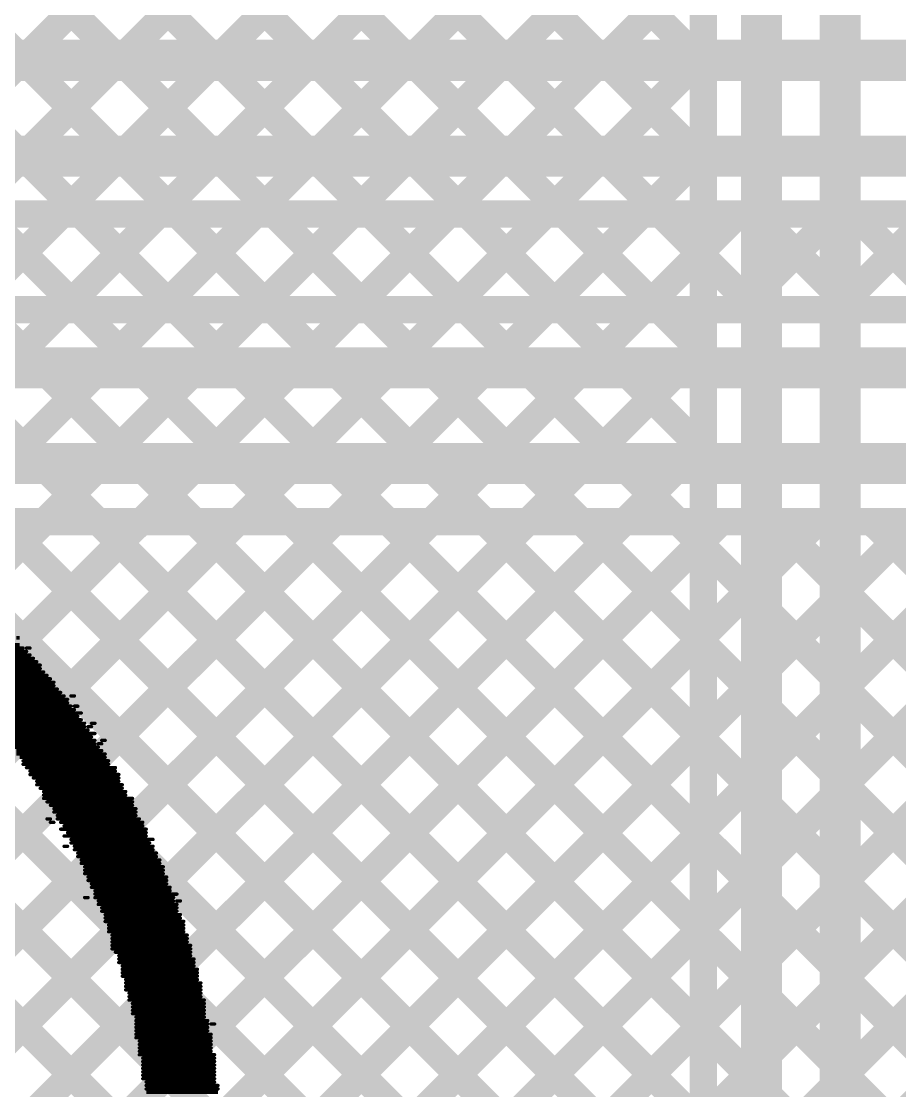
# Model space of a CAD drawing. Header units: millimetres. Extents: x 0 to 214, y 0 to 214.
# Drawn here: x 3.7945 to 4.0514, y 2.1185 to 2.4314 of the extents above; entities that cross this region are included whole.
import ezdxf

# ---------------------------------------------------------------- set-up
doc = ezdxf.new("R2010")
doc.units = ezdxf.units.MM
doc.header["$MEASUREMENT"] = 0
for name, color, linetype in [('BottomLayer', 5, 'Continuous'), ('BottomOverlay', 54, 'Continuous'), ('TopLayer', 1, 'Continuous')]:
    doc.layers.add(name, color=color, linetype=linetype)

msp = doc.modelspace()

# ---------------------------------------------------------------- linework, layer by layer
at = {"layer": 'BottomLayer'}
for points, const_width in [([(3.28279, 1.908), (4.06129, 2.6865)], 0.008), ([(3.31107, 1.908), (4.08957, 2.6865)], 0.008), ([(3.33936, 1.908), (4.11786, 2.6865)], 0.008), ([(3.36764, 1.908), (4.14614, 2.6865)], 0.008), ([(3.72656, 2.6865), (3.994, 2.41906)], 0.008), ([(3.79516, 2.58962), (3.994, 2.39078)], 0.008), ([(3.78128, 2.57521), (3.994, 2.36249)], 0.008), ([(3.76714, 2.56107), (3.994, 2.33421)], 0.008), ([(3.753, 2.54692), (3.994, 2.30592)], 0.008), ([(3.73886, 2.53278), (3.994, 2.27764)], 0.008), ([(3.72471, 2.51864), (3.994, 2.24935)], 0.008), ([(3.39593, 1.908), (3.99415, 2.50622)], 0.008), ([(4.011, 0.547), (4.011, 2.504)], 0.012), ([(3.71057, 2.5045), (3.994, 2.22107)], 0.008), ([(3.994, 0.55404), (3.994, 2.504)], 0.008), ([(4.034, 0.531), (4.034, 2.494)], 0.012), ([(3.69643, 2.49036), (3.994, 2.19279)], 0.008), ([(3.42421, 1.908), (3.994, 2.47779)], 0.008), ([(3.68229, 2.47621), (3.994, 2.1645)], 0.008), ([(3.66815, 2.46207), (3.994, 2.13622)], 0.008), ([(3.45249, 1.908), (3.994, 2.44951)], 0.008), ([(3.654, 2.44793), (3.994, 2.10793)], 0.008), ([(3.63986, 2.43379), (3.994, 2.07965)], 0.008), ([(3.48078, 1.908), (3.994, 2.42122)], 0.008), ([(3.62572, 2.41965), (3.994, 2.05136)], 0.008), ([(3.61158, 2.4055), (3.994, 2.02308)], 0.008), ([(3.50906, 1.908), (3.994, 2.39294)], 0.008), ([(3.53735, 1.908), (3.994, 2.36465)], 0.008), ([(3.62572, 2.36308), (3.994, 1.9948)], 0.008), ([(3.619, 2.34151), (3.994, 1.96651)], 0.008), ([(3.56563, 1.908), (3.994, 2.33637)], 0.008), ([(3.59392, 1.908), (3.994, 2.30808)], 0.008), ([(3.62492, 2.30731), (3.994, 1.93823)], 0.008), ([(3.63292, 1.91872), (3.994, 2.2798)], 0.008), ([(3.6583, 1.91582), (3.994, 2.25152)], 0.008), ([(3.67424, 1.90347), (3.994, 2.22323)], 0.008), ([(3.68294, 1.88388), (3.994, 2.19495)], 0.008), ([(3.66644, 1.8391), (3.994, 2.16666)], 0.008), ([(3.83695, 1.98132), (3.994, 2.13838)], 0.008)]:
    msp.add_lwpolyline(points, dxfattribs=dict(at, const_width=const_width))
at = {"layer": 'BottomLayer', "const_width": 0.004}
for points in [[(3.992, 2.42122, 1), (3.996, 2.42122, 1)], [(3.992, 2.41906, 1), (3.996, 2.41906, 1)], [(3.992, 2.39294, 1), (3.996, 2.39294, 1)], [(3.992, 2.39078, 1), (3.996, 2.39078, 1)], [(3.992, 2.36465, 1), (3.996, 2.36465, 1)], [(3.992, 2.36249, 1), (3.996, 2.36249, 1)], [(3.992, 2.33637, 1), (3.996, 2.33637, 1)], [(3.992, 2.33421, 1), (3.996, 2.33421, 1)], [(3.992, 2.30808, 1), (3.996, 2.30808, 1)], [(3.992, 2.30592, 1), (3.996, 2.30592, 1)], [(3.992, 2.2798, 1), (3.996, 2.2798, 1)], [(3.992, 2.27764, 1), (3.996, 2.27764, 1)], [(3.992, 2.25152, 1), (3.996, 2.25152, 1)], [(3.992, 2.24935, 1), (3.996, 2.24935, 1)], [(3.992, 2.22323, 1), (3.996, 2.22323, 1)], [(3.992, 2.22107, 1), (3.996, 2.22107, 1)], [(3.992, 2.19495, 1), (3.996, 2.19495, 1)], [(3.992, 2.19279, 1), (3.996, 2.19279, 1)], [(3.992, 2.16666, 1), (3.996, 2.16666, 1)], [(3.992, 2.1645, 1), (3.996, 2.1645, 1)], [(3.992, 2.13838, 1), (3.996, 2.13838, 1)], [(3.992, 2.13622, 1), (3.996, 2.13622, 1)]]:
    msp.add_lwpolyline(points, format="xyb", close=True, dxfattribs=at)
at = {"layer": 'BottomOverlay', "const_width": 0.001}
for points in [[(3.793, 2.251), (3.794, 2.251)], [(3.765, 2.249), (3.794, 2.249)], [(3.766, 2.248), (3.795, 2.248)], [(3.767, 2.247), (3.796, 2.247)], [(3.796, 2.248), (3.797, 2.248)], [(3.768, 2.246), (3.797, 2.246)], [(3.769, 2.245), (3.798, 2.245)], [(3.77, 2.244), (3.799, 2.244)], [(3.771, 2.243), (3.8, 2.243)], [(3.772, 2.242), (3.8, 2.242)], [(3.773, 2.241), (3.801, 2.241)], [(3.773, 2.24), (3.802, 2.24)], [(3.775, 2.239), (3.803, 2.239)], [(3.776, 2.238), (3.804, 2.238)], [(3.777, 2.237), (3.804, 2.237)], [(3.778, 2.236), (3.805, 2.236)], [(3.779, 2.235), (3.806, 2.235)], [(3.78, 2.234), (3.807, 2.234)], [(3.809, 2.234), (3.81, 2.234)], [(3.781, 2.233), (3.808, 2.233)], [(3.781, 2.232), (3.808, 2.232)], [(3.782, 2.231), (3.809, 2.231)], [(3.81, 2.231), (3.811, 2.231)], [(3.783, 2.23), (3.81, 2.23)], [(3.784, 2.229), (3.812, 2.229)], [(3.785, 2.228), (3.811, 2.228)], [(3.786, 2.227), (3.812, 2.227)], [(3.786, 2.226), (3.813, 2.226)], [(3.787, 2.225), (3.813, 2.225)], [(3.814, 2.225), (3.815, 2.225)], [(3.815, 2.226), (3.816, 2.226)], [(3.788, 2.224), (3.814, 2.224)], [(3.789, 2.223), (3.816, 2.223)], [(3.79, 2.222), (3.815, 2.222)], [(3.79, 2.221), (3.816, 2.221)], [(3.791, 2.22), (3.816, 2.22)], [(3.792, 2.219), (3.817, 2.219)], [(3.793, 2.218), (3.818, 2.218)], [(3.817, 2.22), (3.818, 2.22)], [(3.818, 2.221), (3.819, 2.221)], [(3.793, 2.217), (3.819, 2.217)], [(3.794, 2.216), (3.819, 2.216)], [(3.795, 2.215), (3.82, 2.215)], [(3.795, 2.214), (3.82, 2.214)], [(3.796, 2.213), (3.822, 2.213)], [(3.797, 2.212), (3.822, 2.212)], [(3.797, 2.211), (3.823, 2.211)], [(3.798, 2.21), (3.823, 2.21)], [(3.799, 2.209), (3.823, 2.209)], [(3.799, 2.208), (3.824, 2.208)], [(3.8, 2.207), (3.824, 2.207)], [(3.801, 2.206), (3.825, 2.206)], [(3.801, 2.205), (3.825, 2.205)], [(3.801, 2.204), (3.827, 2.204)], [(3.802, 2.203), (3.827, 2.203)], [(3.803, 2.202), (3.827, 2.202)], [(3.804, 2.201), (3.828, 2.201)], [(3.804, 2.2), (3.828, 2.2)], [(3.802, 2.198), (3.803, 2.198)], [(3.803, 2.197), (3.804, 2.197)], [(3.805, 2.199), (3.828, 2.199)], [(3.805, 2.198), (3.829, 2.198)], [(3.806, 2.197), (3.83, 2.197)], [(3.806, 2.195), (3.831, 2.195)], [(3.807, 2.196), (3.83, 2.196)], [(3.807, 2.193), (3.831, 2.193)], [(3.808, 2.194), (3.831, 2.194)], [(3.807, 2.19), (3.808, 2.19)], [(3.809, 2.192), (3.833, 2.192)], [(3.809, 2.191), (3.832, 2.191)], [(3.81, 2.19), (3.833, 2.19)], [(3.81, 2.189), (3.833, 2.189)], [(3.811, 2.188), (3.834, 2.188)], [(3.811, 2.187), (3.834, 2.187)], [(3.812, 2.186), (3.835, 2.186)], [(3.812, 2.185), (3.835, 2.185)], [(3.813, 2.184), (3.836, 2.184)], [(3.813, 2.183), (3.836, 2.183)], [(3.813, 2.182), (3.836, 2.182)], [(3.814, 2.181), (3.837, 2.181)], [(3.814, 2.18), (3.837, 2.18)], [(3.815, 2.179), (3.837, 2.179)], [(3.815, 2.178), (3.838, 2.178)], [(3.813, 2.175), (3.814, 2.175)], [(3.816, 2.177), (3.838, 2.177)], [(3.816, 2.176), (3.84, 2.176)], [(3.816, 2.175), (3.839, 2.175)], [(3.817, 2.174), (3.839, 2.174)], [(3.817, 2.173), (3.84, 2.173)], [(3.818, 2.172), (3.84, 2.172)], [(3.84, 2.174), (3.841, 2.174)], [(3.818, 2.171), (3.84, 2.171)], [(3.819, 2.17), (3.841, 2.17)], [(3.819, 2.169), (3.841, 2.169)], [(3.819, 2.168), (3.842, 2.168)], [(3.82, 2.167), (3.842, 2.167)], [(3.82, 2.166), (3.842, 2.166)], [(3.82, 2.165), (3.842, 2.165)], [(3.821, 2.164), (3.843, 2.164)], [(3.821, 2.163), (3.843, 2.163)], [(3.821, 2.162), (3.843, 2.162)], [(3.821, 2.161), (3.844, 2.161)], [(3.821, 2.16), (3.844, 2.16)], [(3.822, 2.159), (3.844, 2.159)], [(3.823, 2.158), (3.844, 2.158)], [(3.823, 2.157), (3.845, 2.157)], [(3.823, 2.156), (3.845, 2.156)], [(3.824, 2.155), (3.845, 2.155)], [(3.824, 2.154), (3.846, 2.154)], [(3.824, 2.153), (3.846, 2.153)], [(3.824, 2.152), (3.846, 2.152)], [(3.825, 2.151), (3.846, 2.151)], [(3.825, 2.15), (3.847, 2.15)], [(3.825, 2.149), (3.847, 2.149)], [(3.825, 2.148), (3.847, 2.148)], [(3.826, 2.147), (3.847, 2.147)], [(3.826, 2.146), (3.847, 2.146)], [(3.826, 2.145), (3.848, 2.145)], [(3.827, 2.144), (3.848, 2.144)], [(3.827, 2.143), (3.848, 2.143)], [(3.827, 2.142), (3.848, 2.142)], [(3.827, 2.141), (3.848, 2.141)], [(3.828, 2.14), (3.848, 2.14)], [(3.828, 2.139), (3.849, 2.139)], [(3.828, 2.138), (3.849, 2.138)], [(3.828, 2.137), (3.849, 2.137)], [(3.85, 2.138), (3.851, 2.138)], [(3.828, 2.136), (3.849, 2.136)], [(3.828, 2.135), (3.85, 2.135)], [(3.828, 2.134), (3.85, 2.134)], [(3.829, 2.133), (3.85, 2.133)], [(3.829, 2.132), (3.85, 2.132)], [(3.829, 2.131), (3.85, 2.131)], [(3.829, 2.13), (3.85, 2.13)], [(3.829, 2.129), (3.851, 2.129)], [(3.83, 2.128), (3.851, 2.128)], [(3.83, 2.127), (3.851, 2.127)], [(3.83, 2.126), (3.851, 2.126)], [(3.83, 2.125), (3.851, 2.125)], [(3.83, 2.124), (3.851, 2.124)], [(3.83, 2.123), (3.851, 2.123)], [(3.83, 2.122), (3.851, 2.122)], [(3.831, 2.121), (3.851, 2.121)], [(3.831, 2.12), (3.852, 2.12)], [(3.831, 2.119), (3.852, 2.119)], [(3.831, 2.118), (3.852, 2.118)]]:
    msp.add_lwpolyline(points, dxfattribs=at)
at = {"layer": 'BottomOverlay', "const_width": 0.0005}
for points in [[(3.79475, 2.248, 1), (3.79525, 2.248, 1)], [(3.79575, 2.248, 1), (3.79625, 2.248, 1)], [(3.79575, 2.247, 1), (3.79625, 2.247, 1)], [(3.79675, 2.248, 1), (3.79725, 2.248, 1)], [(3.79675, 2.246, 1), (3.79725, 2.246, 1)], [(3.79775, 2.245, 1), (3.79825, 2.245, 1)], [(3.79875, 2.244, 1), (3.79925, 2.244, 1)], [(3.79975, 2.243, 1), (3.80025, 2.243, 1)], [(3.79975, 2.242, 1), (3.80025, 2.242, 1)], [(3.80075, 2.241, 1), (3.80125, 2.241, 1)], [(3.80175, 2.24, 1), (3.80225, 2.24, 1)], [(3.80275, 2.239, 1), (3.80325, 2.239, 1)], [(3.80375, 2.238, 1), (3.80425, 2.238, 1)], [(3.80375, 2.237, 1), (3.80425, 2.237, 1)], [(3.80475, 2.236, 1), (3.80525, 2.236, 1)], [(3.80575, 2.235, 1), (3.80625, 2.235, 1)], [(3.80675, 2.234, 1), (3.80725, 2.234, 1)], [(3.80875, 2.234, 1), (3.80925, 2.234, 1)], [(3.80975, 2.234, 1), (3.81025, 2.234, 1)], [(3.80775, 2.233, 1), (3.80825, 2.233, 1)], [(3.80775, 2.232, 1), (3.80825, 2.232, 1)], [(3.80875, 2.231, 1), (3.80925, 2.231, 1)], [(3.80975, 2.231, 1), (3.81025, 2.231, 1)], [(3.81075, 2.231, 1), (3.81125, 2.231, 1)], [(3.80975, 2.23, 1), (3.81025, 2.23, 1)], [(3.81075, 2.228, 1), (3.81125, 2.228, 1)], [(3.81175, 2.229, 1), (3.81225, 2.229, 1)], [(3.81175, 2.227, 1), (3.81225, 2.227, 1)], [(3.81275, 2.226, 1), (3.81325, 2.226, 1)], [(3.81275, 2.225, 1), (3.81325, 2.225, 1)], [(3.81375, 2.225, 1), (3.81425, 2.225, 1)], [(3.81475, 2.226, 1), (3.81525, 2.226, 1)], [(3.81475, 2.225, 1), (3.81525, 2.225, 1)], [(3.81575, 2.226, 1), (3.81625, 2.226, 1)], [(3.81375, 2.224, 1), (3.81425, 2.224, 1)], [(3.81475, 2.222, 1), (3.81525, 2.222, 1)], [(3.81575, 2.223, 1), (3.81625, 2.223, 1)], [(3.81575, 2.221, 1), (3.81625, 2.221, 1)], [(3.81575, 2.22, 1), (3.81625, 2.22, 1)], [(3.81675, 2.22, 1), (3.81725, 2.22, 1)], [(3.81675, 2.219, 1), (3.81725, 2.219, 1)], [(3.81775, 2.221, 1), (3.81825, 2.221, 1)], [(3.81775, 2.22, 1), (3.81825, 2.22, 1)], [(3.81775, 2.218, 1), (3.81825, 2.218, 1)], [(3.81875, 2.221, 1), (3.81925, 2.221, 1)], [(3.79475, 2.215, 1), (3.79525, 2.215, 1)], [(3.81875, 2.217, 1), (3.81925, 2.217, 1)], [(3.81875, 2.216, 1), (3.81925, 2.216, 1)], [(3.81975, 2.215, 1), (3.82025, 2.215, 1)], [(3.79475, 2.214, 1), (3.79525, 2.214, 1)], [(3.79575, 2.213, 1), (3.79625, 2.213, 1)], [(3.79675, 2.212, 1), (3.79725, 2.212, 1)], [(3.81975, 2.214, 1), (3.82025, 2.214, 1)], [(3.82175, 2.213, 1), (3.82225, 2.213, 1)], [(3.82175, 2.212, 1), (3.82225, 2.212, 1)], [(3.79675, 2.211, 1), (3.79725, 2.211, 1)], [(3.79775, 2.21, 1), (3.79825, 2.21, 1)], [(3.79875, 2.209, 1), (3.79925, 2.209, 1)], [(3.82275, 2.211, 1), (3.82325, 2.211, 1)], [(3.82275, 2.21, 1), (3.82325, 2.21, 1)], [(3.82275, 2.209, 1), (3.82325, 2.209, 1)], [(3.79875, 2.208, 1), (3.79925, 2.208, 1)], [(3.79975, 2.207, 1), (3.80025, 2.207, 1)], [(3.80075, 2.206, 1), (3.80125, 2.206, 1)], [(3.82375, 2.208, 1), (3.82425, 2.208, 1)], [(3.82375, 2.207, 1), (3.82425, 2.207, 1)], [(3.82475, 2.206, 1), (3.82525, 2.206, 1)], [(3.80075, 2.205, 1), (3.80125, 2.205, 1)], [(3.80075, 2.204, 1), (3.80125, 2.204, 1)], [(3.80175, 2.203, 1), (3.80225, 2.203, 1)], [(3.82475, 2.205, 1), (3.82525, 2.205, 1)], [(3.82675, 2.204, 1), (3.82725, 2.204, 1)], [(3.82675, 2.203, 1), (3.82725, 2.203, 1)], [(3.80275, 2.202, 1), (3.80325, 2.202, 1)], [(3.80375, 2.201, 1), (3.80425, 2.201, 1)], [(3.80375, 2.2, 1), (3.80425, 2.2, 1)], [(3.82675, 2.202, 1), (3.82725, 2.202, 1)], [(3.82775, 2.201, 1), (3.82825, 2.201, 1)], [(3.82775, 2.2, 1), (3.82825, 2.2, 1)], [(3.80175, 2.198, 1), (3.80225, 2.198, 1)], [(3.80275, 2.198, 1), (3.80325, 2.198, 1)], [(3.80275, 2.197, 1), (3.80325, 2.197, 1)], [(3.80375, 2.197, 1), (3.80425, 2.197, 1)], [(3.80475, 2.199, 1), (3.80525, 2.199, 1)], [(3.80475, 2.198, 1), (3.80525, 2.198, 1)], [(3.80575, 2.197, 1), (3.80625, 2.197, 1)], [(3.82775, 2.199, 1), (3.82825, 2.199, 1)], [(3.82875, 2.198, 1), (3.82925, 2.198, 1)], [(3.82975, 2.197, 1), (3.83025, 2.197, 1)], [(3.80575, 2.195, 1), (3.80625, 2.195, 1)], [(3.80675, 2.196, 1), (3.80725, 2.196, 1)], [(3.80675, 2.193, 1), (3.80725, 2.193, 1)], [(3.80775, 2.194, 1), (3.80825, 2.194, 1)], [(3.82975, 2.196, 1), (3.83025, 2.196, 1)], [(3.83075, 2.195, 1), (3.83125, 2.195, 1)], [(3.83075, 2.194, 1), (3.83125, 2.194, 1)], [(3.83075, 2.193, 1), (3.83125, 2.193, 1)], [(3.80675, 2.19, 1), (3.80725, 2.19, 1)], [(3.80775, 2.19, 1), (3.80825, 2.19, 1)], [(3.80875, 2.192, 1), (3.80925, 2.192, 1)], [(3.80875, 2.191, 1), (3.80925, 2.191, 1)], [(3.80975, 2.19, 1), (3.81025, 2.19, 1)], [(3.83175, 2.191, 1), (3.83225, 2.191, 1)], [(3.83275, 2.192, 1), (3.83325, 2.192, 1)], [(3.83275, 2.19, 1), (3.83325, 2.19, 1)], [(3.80975, 2.189, 1), (3.81025, 2.189, 1)], [(3.81075, 2.188, 1), (3.81125, 2.188, 1)], [(3.81075, 2.187, 1), (3.81125, 2.187, 1)], [(3.83275, 2.189, 1), (3.83325, 2.189, 1)], [(3.83375, 2.188, 1), (3.83425, 2.188, 1)], [(3.83375, 2.187, 1), (3.83425, 2.187, 1)], [(3.81175, 2.186, 1), (3.81225, 2.186, 1)], [(3.81175, 2.185, 1), (3.81225, 2.185, 1)], [(3.81275, 2.184, 1), (3.81325, 2.184, 1)], [(3.83475, 2.186, 1), (3.83525, 2.186, 1)], [(3.83475, 2.185, 1), (3.83525, 2.185, 1)], [(3.83575, 2.184, 1), (3.83625, 2.184, 1)], [(3.81275, 2.183, 1), (3.81325, 2.183, 1)], [(3.81275, 2.182, 1), (3.81325, 2.182, 1)], [(3.81375, 2.181, 1), (3.81425, 2.181, 1)], [(3.83575, 2.183, 1), (3.83625, 2.183, 1)], [(3.83575, 2.182, 1), (3.83625, 2.182, 1)], [(3.83675, 2.181, 1), (3.83725, 2.181, 1)], [(3.81375, 2.18, 1), (3.81425, 2.18, 1)], [(3.81475, 2.179, 1), (3.81525, 2.179, 1)], [(3.81475, 2.178, 1), (3.81525, 2.178, 1)], [(3.83675, 2.18, 1), (3.83725, 2.18, 1)], [(3.83675, 2.179, 1), (3.83725, 2.179, 1)], [(3.83775, 2.178, 1), (3.83825, 2.178, 1)], [(3.81275, 2.175, 1), (3.81325, 2.175, 1)], [(3.81375, 2.175, 1), (3.81425, 2.175, 1)], [(3.81575, 2.177, 1), (3.81625, 2.177, 1)], [(3.81575, 2.176, 1), (3.81625, 2.176, 1)], [(3.81575, 2.175, 1), (3.81625, 2.175, 1)], [(3.83775, 2.177, 1), (3.83825, 2.177, 1)], [(3.83875, 2.175, 1), (3.83925, 2.175, 1)], [(3.83975, 2.176, 1), (3.84025, 2.176, 1)], [(3.81675, 2.174, 1), (3.81725, 2.174, 1)], [(3.81675, 2.173, 1), (3.81725, 2.173, 1)], [(3.81775, 2.172, 1), (3.81825, 2.172, 1)], [(3.83875, 2.174, 1), (3.83925, 2.174, 1)], [(3.83975, 2.174, 1), (3.84025, 2.174, 1)], [(3.83975, 2.173, 1), (3.84025, 2.173, 1)], [(3.83975, 2.172, 1), (3.84025, 2.172, 1)], [(3.84075, 2.174, 1), (3.84125, 2.174, 1)], [(3.81775, 2.171, 1), (3.81825, 2.171, 1)], [(3.81875, 2.17, 1), (3.81925, 2.17, 1)], [(3.81875, 2.169, 1), (3.81925, 2.169, 1)], [(3.81875, 2.168, 1), (3.81925, 2.168, 1)], [(3.83975, 2.171, 1), (3.84025, 2.171, 1)], [(3.84075, 2.17, 1), (3.84125, 2.17, 1)], [(3.84075, 2.169, 1), (3.84125, 2.169, 1)], [(3.84175, 2.168, 1), (3.84225, 2.168, 1)], [(3.81975, 2.167, 1), (3.82025, 2.167, 1)], [(3.81975, 2.166, 1), (3.82025, 2.166, 1)], [(3.81975, 2.165, 1), (3.82025, 2.165, 1)], [(3.84175, 2.167, 1), (3.84225, 2.167, 1)], [(3.84175, 2.166, 1), (3.84225, 2.166, 1)], [(3.84175, 2.165, 1), (3.84225, 2.165, 1)], [(3.82075, 2.164, 1), (3.82125, 2.164, 1)], [(3.82075, 2.163, 1), (3.82125, 2.163, 1)], [(3.82075, 2.162, 1), (3.82125, 2.162, 1)], [(3.84275, 2.164, 1), (3.84325, 2.164, 1)], [(3.84275, 2.163, 1), (3.84325, 2.163, 1)], [(3.84275, 2.162, 1), (3.84325, 2.162, 1)], [(3.82075, 2.161, 1), (3.82125, 2.161, 1)], [(3.82075, 2.16, 1), (3.82125, 2.16, 1)], [(3.82175, 2.159, 1), (3.82225, 2.159, 1)], [(3.84375, 2.161, 1), (3.84425, 2.161, 1)], [(3.84375, 2.16, 1), (3.84425, 2.16, 1)], [(3.84375, 2.159, 1), (3.84425, 2.159, 1)], [(3.82275, 2.158, 1), (3.82325, 2.158, 1)], [(3.82275, 2.157, 1), (3.82325, 2.157, 1)], [(3.82275, 2.156, 1), (3.82325, 2.156, 1)], [(3.84375, 2.158, 1), (3.84425, 2.158, 1)], [(3.84475, 2.157, 1), (3.84525, 2.157, 1)], [(3.84475, 2.156, 1), (3.84525, 2.156, 1)], [(3.82375, 2.155, 1), (3.82425, 2.155, 1)], [(3.82375, 2.154, 1), (3.82425, 2.154, 1)], [(3.82375, 2.153, 1), (3.82425, 2.153, 1)], [(3.84475, 2.155, 1), (3.84525, 2.155, 1)], [(3.84575, 2.154, 1), (3.84625, 2.154, 1)], [(3.84575, 2.153, 1), (3.84625, 2.153, 1)], [(3.82375, 2.152, 1), (3.82425, 2.152, 1)], [(3.82475, 2.151, 1), (3.82525, 2.151, 1)], [(3.82475, 2.15, 1), (3.82525, 2.15, 1)], [(3.84575, 2.152, 1), (3.84625, 2.152, 1)], [(3.84575, 2.151, 1), (3.84625, 2.151, 1)], [(3.84675, 2.15, 1), (3.84725, 2.15, 1)], [(3.82475, 2.149, 1), (3.82525, 2.149, 1)], [(3.82475, 2.148, 1), (3.82525, 2.148, 1)], [(3.82575, 2.147, 1), (3.82625, 2.147, 1)], [(3.82575, 2.146, 1), (3.82625, 2.146, 1)], [(3.84675, 2.149, 1), (3.84725, 2.149, 1)], [(3.84675, 2.148, 1), (3.84725, 2.148, 1)], [(3.84675, 2.147, 1), (3.84725, 2.147, 1)], [(3.84675, 2.146, 1), (3.84725, 2.146, 1)], [(3.82575, 2.145, 1), (3.82625, 2.145, 1)], [(3.82675, 2.144, 1), (3.82725, 2.144, 1)], [(3.82675, 2.143, 1), (3.82725, 2.143, 1)], [(3.84775, 2.145, 1), (3.84825, 2.145, 1)], [(3.84775, 2.144, 1), (3.84825, 2.144, 1)], [(3.84775, 2.143, 1), (3.84825, 2.143, 1)], [(3.82675, 2.142, 1), (3.82725, 2.142, 1)], [(3.82675, 2.141, 1), (3.82725, 2.141, 1)], [(3.82775, 2.14, 1), (3.82825, 2.14, 1)], [(3.84775, 2.142, 1), (3.84825, 2.142, 1)], [(3.84775, 2.141, 1), (3.84825, 2.141, 1)], [(3.84775, 2.14, 1), (3.84825, 2.14, 1)], [(3.82775, 2.139, 1), (3.82825, 2.139, 1)], [(3.82775, 2.138, 1), (3.82825, 2.138, 1)], [(3.82775, 2.137, 1), (3.82825, 2.137, 1)], [(3.84875, 2.139, 1), (3.84925, 2.139, 1)], [(3.84875, 2.138, 1), (3.84925, 2.138, 1)], [(3.84875, 2.137, 1), (3.84925, 2.137, 1)], [(3.84975, 2.138, 1), (3.85025, 2.138, 1)], [(3.85075, 2.138, 1), (3.85125, 2.138, 1)], [(3.82775, 2.136, 1), (3.82825, 2.136, 1)], [(3.82775, 2.135, 1), (3.82825, 2.135, 1)], [(3.82775, 2.134, 1), (3.82825, 2.134, 1)], [(3.84875, 2.136, 1), (3.84925, 2.136, 1)], [(3.84975, 2.135, 1), (3.85025, 2.135, 1)], [(3.84975, 2.134, 1), (3.85025, 2.134, 1)], [(3.82875, 2.133, 1), (3.82925, 2.133, 1)], [(3.82875, 2.132, 1), (3.82925, 2.132, 1)], [(3.82875, 2.131, 1), (3.82925, 2.131, 1)], [(3.84975, 2.133, 1), (3.85025, 2.133, 1)], [(3.84975, 2.132, 1), (3.85025, 2.132, 1)], [(3.84975, 2.131, 1), (3.85025, 2.131, 1)], [(3.82875, 2.13, 1), (3.82925, 2.13, 1)], [(3.82875, 2.129, 1), (3.82925, 2.129, 1)], [(3.82975, 2.128, 1), (3.83025, 2.128, 1)], [(3.84975, 2.13, 1), (3.85025, 2.13, 1)], [(3.85075, 2.129, 1), (3.85125, 2.129, 1)], [(3.85075, 2.128, 1), (3.85125, 2.128, 1)], [(3.82975, 2.127, 1), (3.83025, 2.127, 1)], [(3.82975, 2.126, 1), (3.83025, 2.126, 1)], [(3.82975, 2.125, 1), (3.83025, 2.125, 1)], [(3.85075, 2.127, 1), (3.85125, 2.127, 1)], [(3.85075, 2.126, 1), (3.85125, 2.126, 1)], [(3.85075, 2.125, 1), (3.85125, 2.125, 1)], [(3.82975, 2.124, 1), (3.83025, 2.124, 1)], [(3.82975, 2.123, 1), (3.83025, 2.123, 1)], [(3.82975, 2.122, 1), (3.83025, 2.122, 1)], [(3.83075, 2.121, 1), (3.83125, 2.121, 1)], [(3.85075, 2.124, 1), (3.85125, 2.124, 1)], [(3.85075, 2.123, 1), (3.85125, 2.123, 1)], [(3.85075, 2.122, 1), (3.85125, 2.122, 1)], [(3.85075, 2.121, 1), (3.85125, 2.121, 1)], [(3.83075, 2.12, 1), (3.83125, 2.12, 1)], [(3.83075, 2.119, 1), (3.83125, 2.119, 1)], [(3.85175, 2.12, 1), (3.85225, 2.12, 1)], [(3.85175, 2.119, 1), (3.85225, 2.119, 1)]]:
    msp.add_lwpolyline(points, format="xyb", close=True, dxfattribs=at)
at = {"layer": 'TopLayer'}
for points, const_width in [([(3.474, 2.42), (4.28913, 2.42)], 0.012), ([(3.503, 2.392), (4.288, 2.392)], 0.012), ([(3.62101, 2.375), (4.27596, 2.375)], 0.008), ([(3.77836, 2.347), (3.80636, 2.375)], 0.008), ([(3.7835, 2.375), (3.8115, 2.347)], 0.008), ([(3.80664, 2.347), (3.83464, 2.375)], 0.008), ([(3.81179, 2.375), (3.83979, 2.347)], 0.008), ([(3.83493, 2.347), (3.86293, 2.375)], 0.008), ([(3.84007, 2.375), (3.86807, 2.347)], 0.008), ([(3.86321, 2.347), (3.89121, 2.375)], 0.008), ([(3.86835, 2.375), (3.89635, 2.347)], 0.008), ([(3.89149, 2.347), (3.91949, 2.375)], 0.008), ([(3.89664, 2.375), (3.92464, 2.347)], 0.008), ([(3.91978, 2.347), (3.94778, 2.375)], 0.008), ([(3.92492, 2.375), (3.95292, 2.347)], 0.008), ([(3.94806, 2.347), (3.97606, 2.375)], 0.008), ([(3.95321, 2.375), (3.98121, 2.347)], 0.008), ([(3.97635, 2.347), (4.00435, 2.375)], 0.008), ([(3.98149, 2.375), (4.00949, 2.347)], 0.008), ([(4.00463, 2.347), (4.03263, 2.375)], 0.008), ([(4.00978, 2.375), (4.03778, 2.347)], 0.008), ([(4.03292, 2.347), (4.06092, 2.375)], 0.008), ([(4.03806, 2.375), (4.06606, 2.347)], 0.008), ([(3.62101, 2.347), (4.24796, 2.347)], 0.008), ([(3.23475, 2.33), (4.255, 2.33)], 0.012), ([(3.603, 2.302), (4.257, 2.302)], 0.012), ([(3.47352, 1.95732), (3.80121, 2.285)], 0.008), ([(3.48639, 1.94189), (3.82949, 2.285)], 0.008), ([(3.51467, 1.94189), (3.85778, 2.285)], 0.008), ([(3.58306, 1.982), (3.88606, 2.285)], 0.008), ([(3.61135, 1.982), (3.91435, 2.285)], 0.008), ([(3.61926, 2.285), (4.257, 2.285)], 0.008), ([(3.63963, 1.982), (3.94263, 2.285)], 0.008), ([(3.64723, 2.285), (4.09312, 1.8391)], 0.008), ([(3.66792, 1.982), (3.97092, 2.285)], 0.008), ([(3.67551, 2.285), (4.12141, 1.8391)], 0.008), ([(3.6962, 1.982), (3.9992, 2.285)], 0.008), ([(3.7038, 2.285), (4.14969, 1.8391)], 0.008), ([(3.72448, 1.982), (4.02748, 2.285)], 0.008), ([(3.73208, 2.285), (4.17798, 1.8391)], 0.008), ([(3.75277, 1.982), (4.05577, 2.285)], 0.008), ([(3.76036, 2.285), (4.20626, 1.8391)], 0.008), ([(3.77958, 1.8391), (4.22547, 2.285)], 0.008), ([(3.78105, 1.982), (4.08405, 2.285)], 0.008), ([(3.78865, 2.285), (4.23454, 1.8391)], 0.008), ([(3.80934, 1.982), (4.11234, 2.285)], 0.008), ([(3.81693, 2.285), (4.26283, 1.8391)], 0.008), ([(3.83762, 1.982), (4.14062, 2.285)], 0.008), ([(3.84522, 2.285), (4.29111, 1.8391)], 0.008), ([(3.86266, 1.97875), (4.16891, 2.285)], 0.008), ([(3.8735, 2.285), (4.3194, 1.8391)], 0.008), ([(3.87576, 1.96357), (4.19719, 2.285)], 0.008), ([(3.90179, 2.285), (4.34768, 1.8391)], 0.008), ([(3.93007, 2.285), (4.37597, 1.8391)], 0.008), ([(3.95835, 2.285), (4.40425, 1.8391)], 0.008), ([(3.98664, 2.285), (4.43253, 1.8391)], 0.008), ([(4.01492, 2.285), (4.46082, 1.8391)], 0.008), ([(4.04321, 2.285), (4.4891, 1.8391)], 0.008)]:
    msp.add_lwpolyline(points, dxfattribs=dict(at, const_width=const_width))
at = {"layer": 'TopLayer', "const_width": 0.004}
for points in [[(3.80436, 2.375, 1), (3.80836, 2.375, 1)], [(3.80979, 2.375, 1), (3.81379, 2.375, 1)], [(3.83264, 2.375, 1), (3.83664, 2.375, 1)], [(3.83807, 2.375, 1), (3.84207, 2.375, 1)], [(3.86093, 2.375, 1), (3.86493, 2.375, 1)], [(3.86635, 2.375, 1), (3.87035, 2.375, 1)], [(3.88921, 2.375, 1), (3.89321, 2.375, 1)], [(3.89464, 2.375, 1), (3.89864, 2.375, 1)], [(3.91749, 2.375, 1), (3.92149, 2.375, 1)], [(3.92292, 2.375, 1), (3.92692, 2.375, 1)], [(3.94578, 2.375, 1), (3.94978, 2.375, 1)], [(3.95121, 2.375, 1), (3.95521, 2.375, 1)], [(3.97406, 2.375, 1), (3.97806, 2.375, 1)], [(3.97949, 2.375, 1), (3.98349, 2.375, 1)], [(4.00235, 2.375, 1), (4.00635, 2.375, 1)], [(4.00778, 2.375, 1), (4.01178, 2.375, 1)], [(4.03063, 2.375, 1), (4.03463, 2.375, 1)], [(4.03606, 2.375, 1), (4.04006, 2.375, 1)], [(3.80464, 2.347, 1), (3.80864, 2.347, 1)], [(3.8095, 2.347, 1), (3.8135, 2.347, 1)], [(3.83293, 2.347, 1), (3.83693, 2.347, 1)], [(3.83779, 2.347, 1), (3.84179, 2.347, 1)], [(3.86121, 2.347, 1), (3.86521, 2.347, 1)], [(3.86607, 2.347, 1), (3.87007, 2.347, 1)], [(3.88949, 2.347, 1), (3.89349, 2.347, 1)], [(3.89435, 2.347, 1), (3.89835, 2.347, 1)], [(3.91778, 2.347, 1), (3.92178, 2.347, 1)], [(3.92264, 2.347, 1), (3.92664, 2.347, 1)], [(3.94606, 2.347, 1), (3.95006, 2.347, 1)], [(3.95092, 2.347, 1), (3.95492, 2.347, 1)], [(3.97435, 2.347, 1), (3.97835, 2.347, 1)], [(3.97921, 2.347, 1), (3.98321, 2.347, 1)], [(4.00263, 2.347, 1), (4.00663, 2.347, 1)], [(4.00749, 2.347, 1), (4.01149, 2.347, 1)], [(4.03092, 2.347, 1), (4.03492, 2.347, 1)], [(4.03578, 2.347, 1), (4.03978, 2.347, 1)], [(3.79921, 2.285, 1), (3.80321, 2.285, 1)], [(3.81493, 2.285, 1), (3.81893, 2.285, 1)], [(3.82749, 2.285, 1), (3.83149, 2.285, 1)], [(3.84322, 2.285, 1), (3.84722, 2.285, 1)], [(3.85578, 2.285, 1), (3.85978, 2.285, 1)], [(3.8715, 2.285, 1), (3.8755, 2.285, 1)], [(3.88406, 2.285, 1), (3.88806, 2.285, 1)], [(3.89979, 2.285, 1), (3.90379, 2.285, 1)], [(3.91235, 2.285, 1), (3.91635, 2.285, 1)], [(3.92807, 2.285, 1), (3.93207, 2.285, 1)], [(3.94063, 2.285, 1), (3.94463, 2.285, 1)], [(3.95635, 2.285, 1), (3.96035, 2.285, 1)], [(3.96892, 2.285, 1), (3.97292, 2.285, 1)], [(3.98464, 2.285, 1), (3.98864, 2.285, 1)], [(3.9972, 2.285, 1), (4.0012, 2.285, 1)], [(4.01292, 2.285, 1), (4.01692, 2.285, 1)], [(4.02548, 2.285, 1), (4.02948, 2.285, 1)], [(4.04121, 2.285, 1), (4.04521, 2.285, 1)]]:
    msp.add_lwpolyline(points, format="xyb", close=True, dxfattribs=at)

doc.saveas('drawing.dxf')
